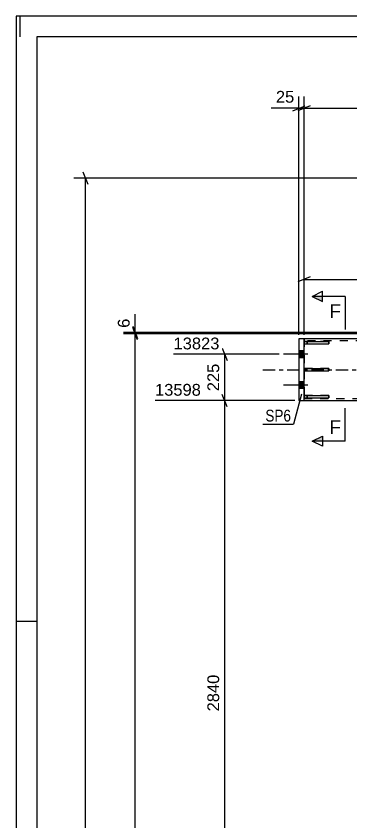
# Model space of a CAD drawing. Header units: millimetres. Extents: x -353 to 488, y -226 to 368.
# Drawn here: x -352.9 to -271.6, y 172.8 to 368.4 of the extents above; entities that cross this region are included whole.
import ezdxf

# ---------------------------------------------------------------- set-up
doc = ezdxf.new("R2010")
doc.units = ezdxf.units.MM
doc.linetypes.add('DXK_LINE_DOT2', pattern=[3.9198, 1.9599, -1.9599])
doc.linetypes.add('DXK_LINE_DOT3', pattern=[5.9187, 2.979, -0.9799, 0.9799, -0.9799])
doc.styles.add('Arial', font='ARIAL.TTF', dxfattribs={"height": 0.2})
doc.styles.add('Arial Narrow', font='ARIALN.TTF', dxfattribs={"height": 0.2})

# ---------------------------------------------------------------- blocks, each defined once
blk = doc.blocks.new('Unknown-284857872-7001')
at = {"color": 5, "linetype": 'Continuous'}
for p, q in [((488.14, 368.39), (-352.86, 368.39)), ((-352.86, 368.39), (-352.86, -225.61)), ((-351.86, 363.39), (-351.86, 368.39)), ((483.14, 363.39), (-347.86, 363.39)), ((-347.86, 363.39), (-347.86, -220.61)), ((-347.86, 221.39), (-352.86, 221.39))]:
    blk.add_line(p, q, dxfattribs=at)
blk = doc.blocks.new('Part-284857872-17338 - 17312')
at = {"color": 2, "linetype": 'Continuous'}
for p, q in [((-229.24, 290.03), (-282.99, 290.03)), ((-282.99, 275.03), (-229.24, 275.03))]:
    blk.add_line(p, q, dxfattribs=at)
at = {"color": 7, "linetype": 'DXK_LINE_DOT2'}
for p, q in [((-282.99, 290.03), (-282.99, 275.03)), ((-229.24, 289.53), (-282.99, 289.53)), ((-229.24, 275.03), (-229.24, 290.03)), ((-282.99, 275.53), (-229.24, 275.53))]:
    blk.add_line(p, q, dxfattribs=at)
at = {"color": 7, "linetype": 'DXK_LINE_DOT3'}
blk.add_line((-292.99, 282.53), (-219.24, 282.53), dxfattribs=at)
blk = doc.blocks.new('Part-284857872-17340 - 17312')
at = {"color": 2, "linetype": 'Continuous'}
for p, q in [((-284.24, 290.03), (-284.24, 275.03)), ((-282.99, 290.03), (-284.24, 290.03)), ((-282.99, 275.03), (-282.99, 290.03)), ((-284.24, 275.03), (-282.99, 275.03))]:
    blk.add_line(p, q, dxfattribs=at)
blk = doc.blocks.new('Part-284857872-17342 - 17312')
at = {"color": 2, "linetype": 'Continuous'}
for p, q in [((-282.99, 282.85), (-276.99, 282.85)), ((-282.99, 282.85), (-282.99, 282.25)), ((-282.99, 282.25), (-276.99, 282.25)), ((-276.99, 282.85), (-276.99, 282.25))]:
    blk.add_line(p, q, dxfattribs=at)
at = {"color": 7, "linetype": 'DXK_LINE_DOT2'}
blk.add_line((-282.24, 282.25), (-282.24, 282.85), dxfattribs=at)
blk = doc.blocks.new('Part-284857872-17343 - 17312')
at = {"color": 2, "linetype": 'Continuous'}
for p, q in [((-282.99, 289.43), (-276.99, 289.43)), ((-282.99, 289.43), (-282.99, 288.83)), ((-282.99, 288.83), (-276.99, 288.83)), ((-276.99, 289.43), (-276.99, 288.83))]:
    blk.add_line(p, q, dxfattribs=at)
at = {"color": 7, "linetype": 'DXK_LINE_DOT2'}
blk.add_line((-282.24, 288.83), (-282.24, 289.43), dxfattribs=at)
blk = doc.blocks.new('Part-284857872-17344 - 17312')
at = {"color": 2, "linetype": 'Continuous'}
for p, q in [((-282.99, 276.28), (-276.99, 276.28)), ((-282.99, 276.28), (-282.99, 275.68)), ((-276.99, 276.28), (-276.99, 275.68)), ((-282.99, 275.68), (-276.99, 275.68))]:
    blk.add_line(p, q, dxfattribs=at)
at = {"color": 7, "linetype": 'DXK_LINE_DOT2'}
blk.add_line((-282.24, 275.68), (-282.24, 276.28), dxfattribs=at)
blk = doc.blocks.new('Part-284857872-17345 - 17312')
at = {"color": 7, "linetype": 'DXK_LINE_DOT2'}
for p, q in [((-276.99, 282.85), (-282.99, 282.85)), ((-282.99, 282.85), (-282.99, 282.25)), ((-282.99, 282.25), (-276.99, 282.25)), ((-282.24, 282.25), (-282.24, 282.85)), ((-276.99, 282.25), (-276.99, 282.85))]:
    blk.add_line(p, q, dxfattribs=at)
blk = doc.blocks.new('Part-284857872-17346 - 17312')
at = {"color": 7, "linetype": 'DXK_LINE_DOT2'}
for p, q in [((-276.99, 289.43), (-282.99, 289.43)), ((-282.99, 289.43), (-282.99, 288.83)), ((-282.99, 288.83), (-276.99, 288.83)), ((-282.24, 289.43), (-282.24, 288.83)), ((-276.99, 288.83), (-276.99, 289.43))]:
    blk.add_line(p, q, dxfattribs=at)
blk = doc.blocks.new('Part-284857872-17347 - 17312')
at = {"color": 7, "linetype": 'DXK_LINE_DOT2'}
for p, q in [((-276.99, 276.28), (-282.99, 276.28)), ((-282.99, 276.28), (-282.99, 275.68)), ((-282.24, 276.28), (-282.24, 275.68)), ((-276.99, 275.68), (-276.99, 276.28)), ((-282.99, 275.68), (-276.99, 275.68))]:
    blk.add_line(p, q, dxfattribs=at)
blk = doc.blocks.new('Bolt-284857872-17410 - 17312')
at = {"linetype": 'Continuous'}
for points in [[(-284.24, 287.11), (-284.24, 285.46), (-282.99, 285.46), (-282.99, 287.11)], [(-284.24, 287.11), (-284.24, 285.46), (-282.99, 285.46), (-282.99, 287.11)], [(-284.24, 279.61), (-284.24, 277.96), (-282.99, 277.96), (-282.99, 279.61)], [(-284.24, 279.61), (-284.24, 277.96), (-282.99, 277.96), (-282.99, 279.61)]]:
    blk.add_hatch(color=1, dxfattribs=at).paths.add_polyline_path(points)
at = {"color": 1, "linetype": 'Continuous'}
for p, q in [((-282.04, 286.28), (-287.99, 286.28)), ((-282.04, 286.28), (-287.99, 286.28)), ((-282.99, 287.11), (-284.24, 287.11)), ((-282.99, 287.11), (-284.24, 287.11)), ((-282.99, 285.46), (-284.24, 285.46)), ((-282.99, 285.46), (-284.24, 285.46)), ((-282.04, 278.78), (-287.99, 278.78)), ((-282.04, 278.78), (-287.99, 278.78)), ((-282.99, 279.61), (-284.24, 279.61)), ((-282.99, 279.61), (-284.24, 279.61)), ((-282.99, 277.96), (-284.24, 277.96)), ((-282.99, 277.96), (-284.24, 277.96))]:
    blk.add_line(p, q, dxfattribs=at)
blk = doc.blocks.new('StraightDimension-284857872-35002 - 17312')
at = {"color": 7, "linetype": 'Continuous'}
for p, q in [((-284.24, 291.03), (-284.24, 348.87)), ((-282.99, 291.03), (-282.99, 348.87)), ((-285.74, 345.42), (-282.74, 346.62)), ((-281.49, 346.62), (-284.49, 345.42)), ((-284.24, 346.02), (-282.99, 346.02))]:
    blk.add_line(p, q, dxfattribs=at)
at = {"color": 0}
blk.add_wipeout([(-284.76, 346.77), (-284.76, 350.97), (-290.41, 350.97), (-290.41, 346.77)], dxfattribs=at)
at = {"color": 7, "linetype": 'Continuous'}
blk.add_line((-284.24, 346.02), (-290.93, 346.02), dxfattribs=at)
blk.add_line((-284.24, 346.02), (-290.93, 346.02), dxfattribs=at)
at = {"color": 3, "style": 'Arial'}
blk.add_text('25', height=2.865, dxfattribs=at).set_placement((-289.81, 347.37))
blk = doc.blocks.new('StraightDimension-284857872-34593 - 17312')
at = {"color": 7, "linetype": 'Continuous'}
for p, q in [((-302.83, 287.78), (-301.63, 284.78)), ((-288.99, 286.28), (-314.65, 286.28)), ((-302.23, 275.03), (-302.23, 286.28)), ((-301.63, 273.53), (-302.83, 276.53)), ((-285.24, 275.03), (-319.15, 275.03))]:
    blk.add_line(p, q, dxfattribs=at)
at = {"color": 0, "linetype": 'Continuous'}
blk.add_wipeout([(-302.93, 286.88), (-302.93, 291.08), (-315.25, 291.08), (-315.25, 286.88)], dxfattribs=at)
at = {"color": 0}
blk.add_wipeout([(-302.98, 284.6), (-307.18, 284.6), (-307.18, 276.72), (-302.98, 276.72)], dxfattribs=at)
at = {"color": 3, "linetype": 'Continuous', "style": 'Arial'}
blk.add_text('13823', height=2.865, dxfattribs=at).set_placement((-314.65, 287.48))
at = {"color": 3, "style": 'Arial'}
blk.add_text('225', height=2.865, rotation=90.0002, dxfattribs=at).set_placement((-303.58, 277.32))
blk = doc.blocks.new('StraightDimension-284857872-19451 - 17312')
at = {"color": 7, "linetype": 'Continuous'}
for p, q in [((-229.99, 291.58), (-326.81, 291.58)), ((-324.56, 293.08), (-323.36, 290.08)), ((-323.36, 289.78), (-324.56, 292.78)), ((-323.96, 291.28), (-323.96, 291.58)), ((-230.24, 291.28), (-326.81, 291.28))]:
    blk.add_line(p, q, dxfattribs=at)
at = {"color": 0}
blk.add_wipeout([(-324.71, 295.53), (-328.91, 295.53), (-328.91, 292.11), (-324.71, 292.11)], dxfattribs=at)
at = {"color": 7, "linetype": 'Continuous'}
blk.add_line((-323.96, 291.58), (-323.96, 296.06), dxfattribs=at)
blk.add_line((-323.96, 291.58), (-323.96, 296.06), dxfattribs=at)
at = {"color": 3, "style": 'Arial'}
blk.add_text('6', height=2.87, rotation=90.0002, dxfattribs=at).set_placement((-325.31, 292.71))
blk = doc.blocks.new('StraightDimension-284857872-19452 - 17312')
at = {"color": 7, "linetype": 'Continuous'}
for p, q in [((-323.36, 289.78), (-324.56, 292.78)), ((-230.24, 291.28), (-326.81, 291.28)), ((-323.96, -0.95), (-323.96, 291.28))]:
    blk.add_line(p, q, dxfattribs=at)
blk = doc.blocks.new('StraightDimension-284857872-20122 - 17312')
at = {"color": 7, "linetype": 'Continuous'}
for p, q in [((-282.99, 291.03), (-282.99, 307.33)), ((-249.72, 290.9), (-249.72, 307.33)), ((-281.49, 305.08), (-284.49, 303.88)), ((-282.99, 304.48), (-249.72, 304.48)), ((-251.22, 303.88), (-248.22, 305.08))]:
    blk.add_line(p, q, dxfattribs=at)
at = {"color": 0}
blk.add_wipeout([(-262.42, 305.23), (-262.42, 309.43), (-270.29, 309.43), (-270.29, 305.23)], dxfattribs=at)
at = {"color": 3, "style": 'Arial'}
blk.add_text('665', height=2.865, dxfattribs=at).set_placement((-269.69, 305.83))
blk = doc.blocks.new('StraightDimension-284857872-21677 - 17312')
at = {"color": 7, "linetype": 'Continuous'}
for p, q in [((-220, 329.01), (-338.86, 329.01)), ((-335.41, 327.51), (-336.61, 330.51)), ((-336.01, -2.2), (-336.01, 329.01))]:
    blk.add_line(p, q, dxfattribs=at)
blk = doc.blocks.new('StraightDimension-284857872-34594 - 17312')
at = {"color": 7, "linetype": 'Continuous'}
for p, q in [((-301.63, 273.53), (-302.83, 276.53)), ((-285.24, 275.03), (-319.15, 275.03)), ((-302.23, 133.03), (-302.23, 275.03)), ((-258.99, 133.03), (-314.65, 133.03)), ((-302.83, 134.53), (-301.63, 131.53))]:
    blk.add_line(p, q, dxfattribs=at)
at = {"color": 0, "linetype": 'Continuous'}
blk.add_wipeout([(-307.43, 275.63), (-307.43, 279.83), (-319.75, 279.83), (-319.75, 275.63)], dxfattribs=at)
at = {"color": 0}
blk.add_wipeout([(-302.98, 209.08), (-307.18, 209.08), (-307.18, 198.99), (-302.98, 198.99)], dxfattribs=at)
at = {"color": 3, "linetype": 'Continuous', "style": 'Arial'}
blk.add_text('13598', height=2.865, dxfattribs=at).set_placement((-319.15, 276.23))
at = {"color": 3, "style": 'Arial'}
blk.add_text('2840', height=2.865, rotation=90.0002, dxfattribs=at).set_placement((-303.58, 199.59))
blk = doc.blocks.new('StraightDimension-284857872-35001 - 17312')
at = {"color": 7, "linetype": 'Continuous'}
for p, q in [((-282.99, 291.03), (-282.99, 348.87)), ((-229.24, 291.03), (-229.24, 348.87)), ((-281.49, 346.62), (-284.49, 345.42)), ((-230.74, 345.42), (-227.74, 346.62)), ((-282.99, 346.02), (-229.24, 346.02))]:
    blk.add_line(p, q, dxfattribs=at)
at = {"color": 0}
blk.add_wipeout([(-251.06, 346.77), (-251.06, 350.97), (-261.16, 350.97), (-261.16, 346.77)], dxfattribs=at)
at = {"color": 3, "style": 'Arial'}
blk.add_text('1075', height=2.865, dxfattribs=at).set_placement((-260.56, 347.37))
blk = doc.blocks.new('Mark-284857872-19039 - 17312')
at = {"color": 0}
blk.add_wipeout([(-286.15, 269.96), (-286.15, 272.96), (-292.36, 272.96), (-292.36, 269.96)], dxfattribs=at)
blk.add_wipeout([(-286.15, 269.96), (-286.15, 272.96), (-292.36, 272.96), (-292.36, 269.96)], dxfattribs=at)
at = {"color": 30, "linetype": 'Continuous'}
for p in [(-283.63, 276.59), (-292.96, 269.36)]:
    blk.add_line(p, (-285.55, 269.36), dxfattribs=at)
at = {"color": 3, "style": 'Arial Narrow'}
blk.add_text('SP6', height=2.863, dxfattribs=at).set_placement((-292.36, 269.96))
blk = doc.blocks.new('SectionMark-284857872-22998 - 17312')
at = {"linetype": 'Continuous'}
for points in [[(-278.49, 300.33), (-278.49, 299.08), (-280.99, 300.33)], [(-278.49, 266.44), (-278.49, 265.19), (-280.99, 265.19)]]:
    blk.add_hatch(color=6, dxfattribs=at).paths.add_polyline_path(points)
at = {"color": 6, "linetype": 'Continuous'}
for p, q in [((-280.99, 300.33), (-278.49, 301.58)), ((-278.49, 299.08), (-278.49, 301.58)), ((-272.99, 300.33), (-280.99, 300.33)), ((-280.99, 300.33), (-278.49, 299.08)), ((-272.99, 300.33), (-272.99, 292.33)), ((-272.99, 265.19), (-272.99, 273.19)), ((-280.99, 265.19), (-278.49, 266.44)), ((-278.49, 266.44), (-278.49, 263.94)), ((-272.99, 265.19), (-280.99, 265.19)), ((-278.49, 263.94), (-280.99, 265.19))]:
    blk.add_line(p, q, dxfattribs=at)
at = {"color": 0, "linetype": 'Continuous'}
for points in [[(-273.99, 295.08), (-273.99, 298.58), (-276.84, 298.58), (-276.84, 295.08)], [(-273.99, 266.94), (-273.99, 270.44), (-276.84, 270.44), (-276.84, 266.94)]]:
    blk.add_wipeout(points, dxfattribs=at)
at = {"color": 3, "linetype": 'Continuous', "style": 'Arial'}
for p in [(-276.84, 295.08), (-276.84, 266.94)]:
    blk.add_text('F', height=3.34, dxfattribs=at).set_placement(p)

msp = doc.modelspace()

# ---------------------------------------------------------------- block references
for name in ['Unknown-284857872-7001', 'Part-284857872-17338 - 17312', 'Part-284857872-17340 - 17312', 'Part-284857872-17343 - 17312', 'Part-284857872-17346 - 17312', 'Bolt-284857872-17410 - 17312', 'Part-284857872-17342 - 17312', 'Part-284857872-17345 - 17312', 'Part-284857872-17344 - 17312', 'Part-284857872-17347 - 17312']:
    msp.add_blockref(name, (0, 0))

# ---------------------------------------------------------------- next in the draw order: block references
msp.add_blockref('StraightDimension-284857872-35002 - 17312', (0, 0))

# ---------------------------------------------------------------- next in the draw order: block references
msp.add_blockref('StraightDimension-284857872-34593 - 17312', (0, 0))

# ---------------------------------------------------------------- next in the draw order: block references
msp.add_blockref('StraightDimension-284857872-19451 - 17312', (0, 0))

# ---------------------------------------------------------------- next in the draw order: block references
msp.add_blockref('StraightDimension-284857872-19452 - 17312', (0, 0))

# ---------------------------------------------------------------- next in the draw order: block references
msp.add_blockref('StraightDimension-284857872-20122 - 17312', (0, 0))

# ---------------------------------------------------------------- next in the draw order: block references
msp.add_blockref('StraightDimension-284857872-21677 - 17312', (0, 0))

# ---------------------------------------------------------------- next in the draw order: block references
for name in ['StraightDimension-284857872-35001 - 17312', 'StraightDimension-284857872-34594 - 17312']:
    msp.add_blockref(name, (0, 0))

# ---------------------------------------------------------------- next in the draw order: block references
for name in ['SectionMark-284857872-22998 - 17312', 'Mark-284857872-19039 - 17312']:
    msp.add_blockref(name, (0, 0))

doc.saveas('drawing.dxf')
